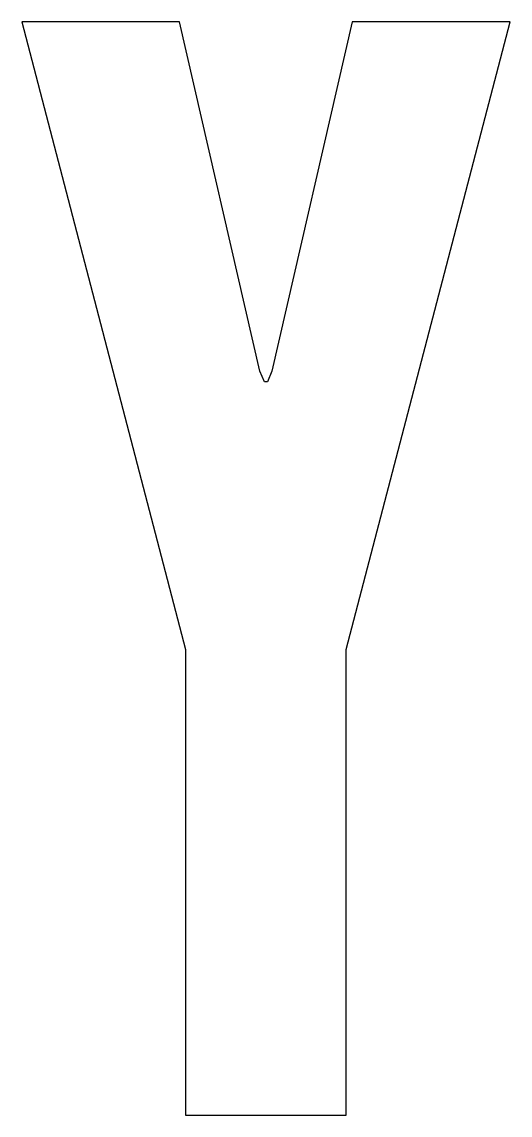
# Model space of a CAD drawing. Extents: x 0 to 0.52, y 0 to 1.18.
import ezdxf

# ---------------------------------------------------------------- set-up
doc = ezdxf.new("R2010")
doc.units = 0
doc.layers.get('0').update_dxf_attribs({"linetype": 'CONTINUOUS'})

msp = doc.modelspace()

# ---------------------------------------------------------------- linework, layer by layer
at = {"color": 0}
for p, q in [((0.1696, 1.176), (0.0001, 1.176)), ((0.0001, 1.176), (0.1761, 0.5009)), ((0.256, 0.8001), (0.1696, 1.176)), ((0.3551, 1.176), (0.2688, 0.8001)), ((0.3488, 0.5009), (0.5248, 1.176)), ((0.5248, 1.176), (0.3551, 1.176)), ((0.2607, 0.7888), (0.256, 0.8001)), ((0.2688, 0.8001), (0.264, 0.7888)), ((0.264, 0.7888), (0.2607, 0.7888)), ((0.1761, 0.5009), (0.1761, 0)), ((0.3488, 0), (0.3488, 0.5009)), ((0.1761, 0), (0.1835, 0)), ((0.1835, 0), (0.2031, 0)), ((0.2031, 0), (0.2307, 0)), ((0.2307, 0), (0.2625, 0)), ((0.2625, 0), (0.2942, 0)), ((0.2942, 0), (0.3218, 0)), ((0.3218, 0), (0.3414, 0)), ((0.3414, 0), (0.3488, 0))]:
    msp.add_line(p, q, dxfattribs=at)

doc.saveas('drawing.dxf')
